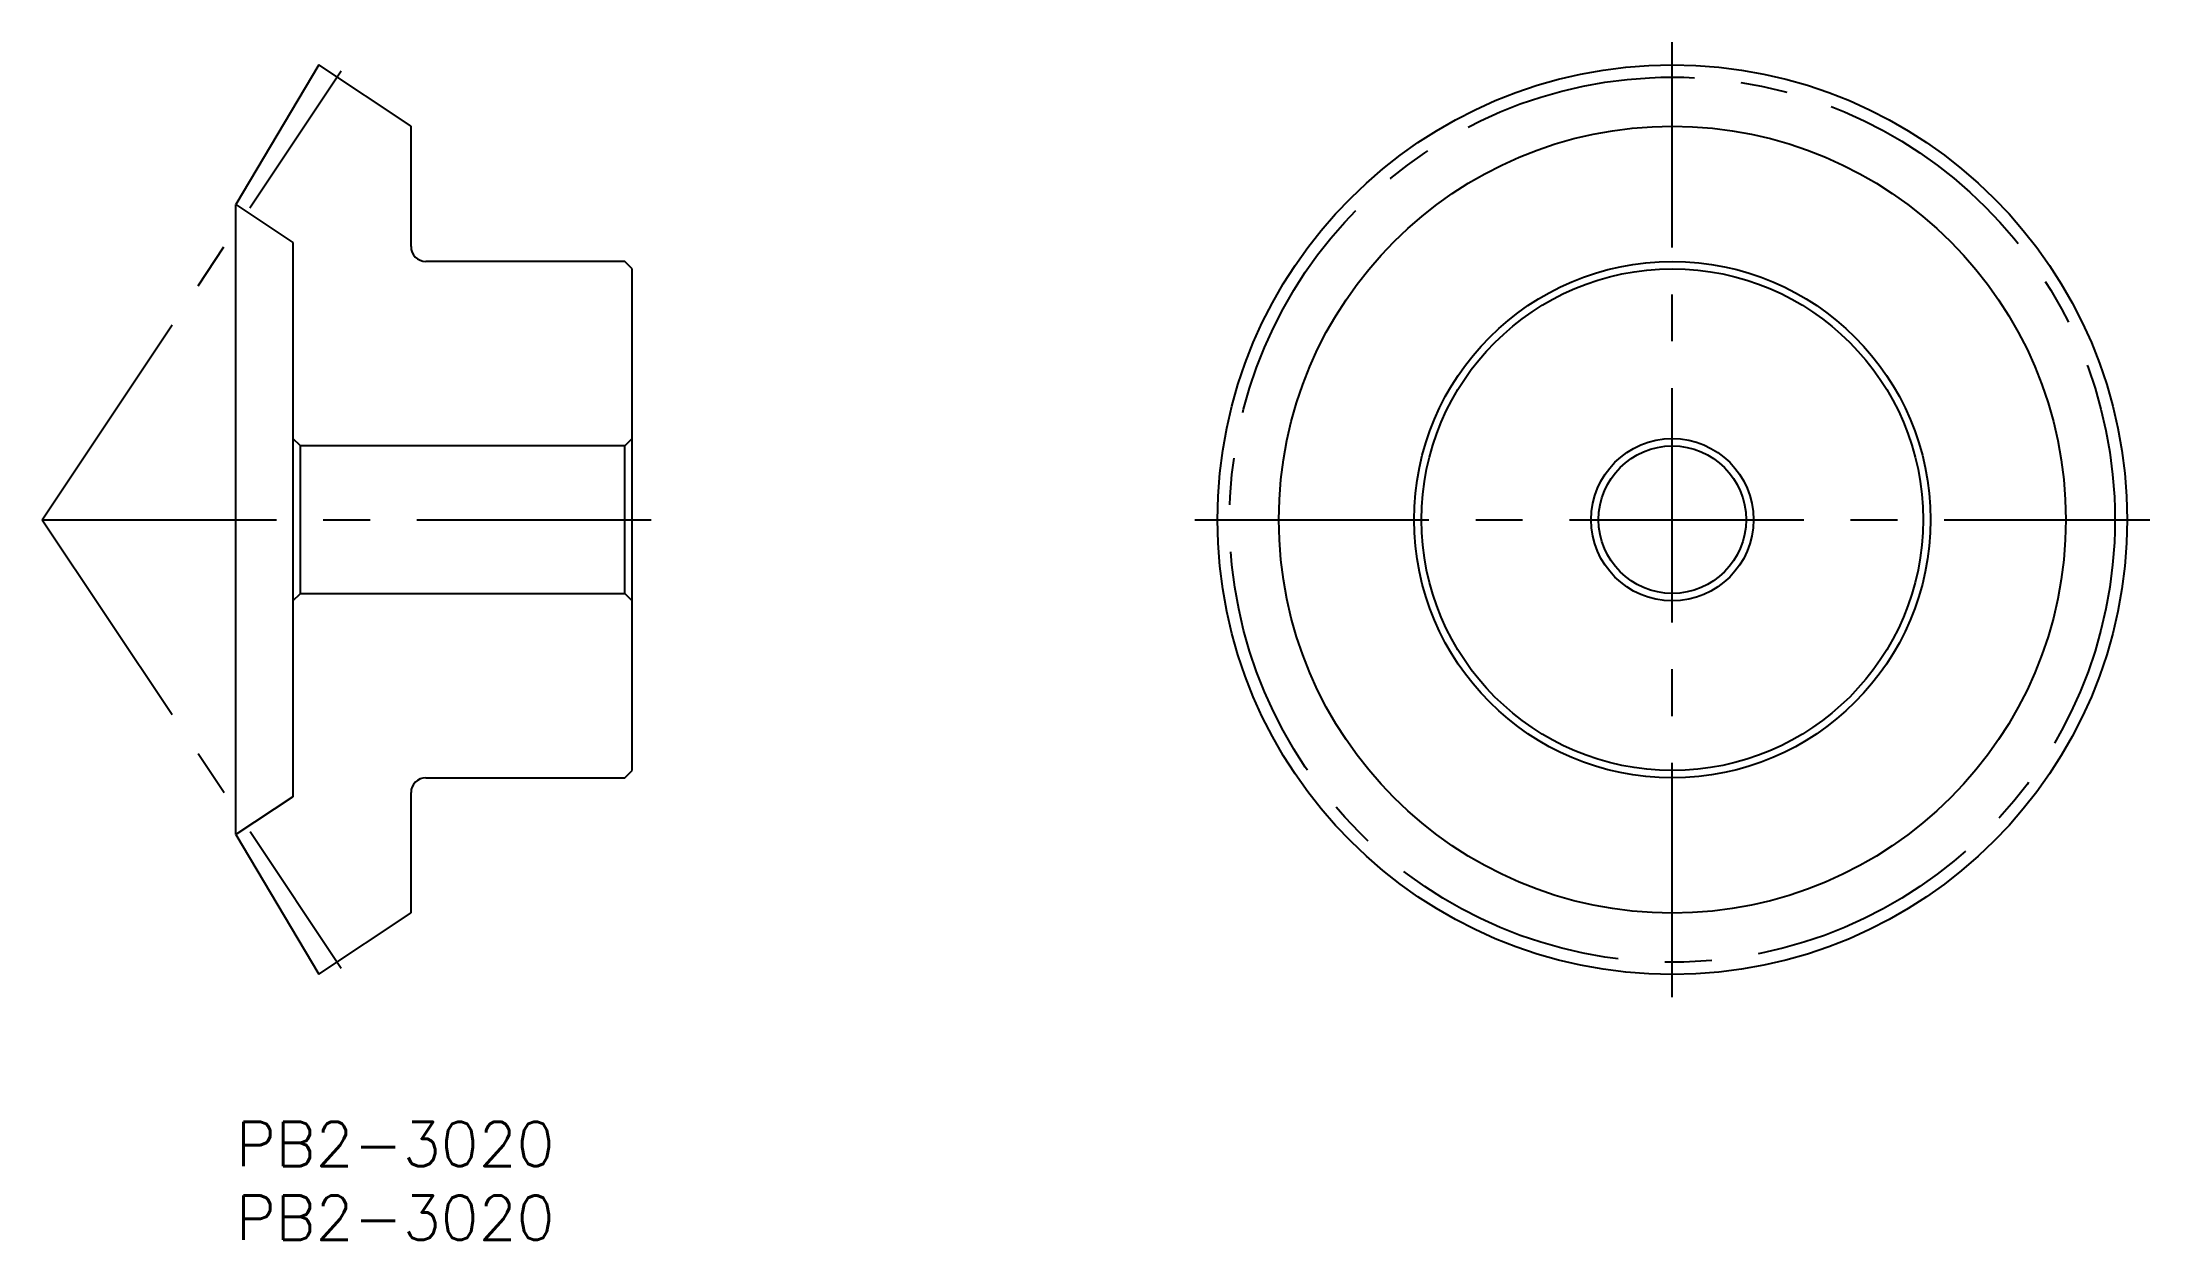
# Model space of a CAD drawing. Extents: x -13 to 130, y -8 to 73.
import ezdxf

# ---------------------------------------------------------------- set-up
doc = ezdxf.new("R2010")
doc.units = 0
doc.header["$LTSCALE"] = 0.5
doc.linetypes.add('CENTER', pattern=[50.8, 31.75, -6.35, 6.35, -6.35])
for name, color, linetype in [('MSM_CENTER', 1, 'CENTER'), ('MSM_CONTINUOUS', 7, 'CONTINUOUS'), ('MSM_PART_NUMBER', 7, 'CONTINUOUS')]:
    doc.layers.add(name, color=color, linetype=linetype)
doc.styles.get("Standard").update_dxf_attribs({"font": 'txt.shx', "height": 3, "bigfont": 'bigfont.shx'})

# ---------------------------------------------------------------- blocks, each defined once
blk = doc.blocks.new('*U17')
at = {"layer": 'MSM_PART_NUMBER'}
blk.add_text('PB2-3020', height=3, dxfattribs=at).set_placement((0, -3))
blk = doc.blocks.new('*U18')
at = {"layer": 'MSM_PART_NUMBER'}
blk.add_text('PB2-3020', height=3, dxfattribs=at).set_placement((0, -8))

msp = doc.modelspace()

# ---------------------------------------------------------------- linework, layer by layer
at = {"layer": 'MSM_CENTER'}
for p, q in [((97.36, 8.46), (97.36, 73.19)), ((-13.13, 40.82), (7.14, 71.24)), ((-13.13, 40.82), (28.21, 40.82)), ((-13.13, 40.82), (7.14, 10.41)), ((64.99, 40.82), (129.73, 40.82))]:
    msp.add_line(p, q, dxfattribs=at)
msp.add_circle((97.36, 40.82), 30, dxfattribs=at)
at = {"layer": 'MSM_CONTINUOUS'}
for p, q in [((5.63, 71.65), (0, 62.18)), ((11.87, 67.49), (5.63, 71.65)), ((11.87, 59.33), (11.87, 67.49)), ((0, 62.18), (3.87, 59.61)), ((0, 19.47), (0, 62.18)), ((3.87, 59.61), (3.87, 22.04)), ((26.37, 58.32), (12.87, 58.32)), ((26.87, 57.82), (26.37, 58.32)), ((26.87, 23.82), (26.87, 57.82)), ((4.37, 45.82), (3.87, 46.32)), ((26.37, 45.82), (4.37, 45.82)), ((4.37, 35.82), (4.37, 45.82)), ((26.87, 46.32), (26.37, 45.82)), ((26.37, 35.82), (26.37, 45.82)), ((3.87, 35.32), (4.37, 35.82)), ((4.37, 35.82), (26.37, 35.82)), ((26.37, 35.82), (26.87, 35.32)), ((12.87, 23.32), (26.37, 23.32)), ((26.37, 23.32), (26.87, 23.82)), ((3.87, 22.04), (0, 19.47)), ((11.87, 14.16), (11.87, 22.32)), ((0, 19.47), (5.63, 10)), ((5.63, 10), (11.87, 14.16))]:
    msp.add_line(p, q, dxfattribs=at)
for radius in [30.83, 26.67, 17.5, 17, 5.5, 5]:
    msp.add_circle((97.36, 40.82), radius, dxfattribs=at)
for centre, start, end in [((12.87, 59.33), 180, 270), ((12.87, 22.32), 90, 180)]:
    msp.add_arc(centre, 1, start, end, dxfattribs=at)

# ---------------------------------------------------------------- block references
for name in ['*U17', '*U18']:
    msp.add_blockref(name, (0, 0), dxfattribs=at)

doc.saveas('drawing.dxf')
